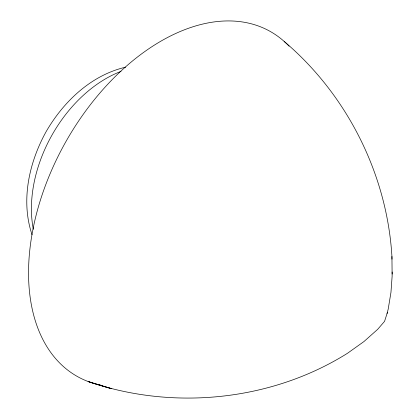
<?xml version="1.0" encoding="UTF-8"?>
<svg xmlns="http://www.w3.org/2000/svg" width="419" height="419" viewBox="0 0 419 419"><rect width="100%" height="100%" fill="white"/><g stroke="black" fill="none" stroke-linecap="round" stroke-linejoin="round"><path stroke-width="0.63" d="M284.182 41.444C347.021 94.657 387.03 174.231 391.933 256.465L392.132 276.194L390.958 292.373L388.193 309.143L387.072 313.496M387.35 312.605L384.558 321.352L377.692 329.313L363.959 341.548L347.55 353.238C271.292 401.088 172.927 410.84 88.095 381.51L111.239 388.607L97.245 384.359M125.627 67.176C91.054 75.195 63.442 101.681 46.09 131.702C29.058 162.52 20.562 200.56 32.043 234.75M391.933 256.465L391.98 259.167M392.147 271.983L392.184 274.057M100.607 385.124A197.648 124.548 -60.9 0 1 64.819 143.549A197.648 124.548 -60.9 0 1 289.052 46.163M33.342 229.266A116.142 79.285 -60.9 0 1 121.007 71.387"/></g></svg>
